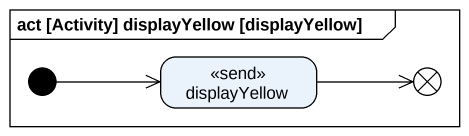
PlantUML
@startuml
mainframe act [Activity] displayYellow [displayYellow]
hide empty description
state displayYellow <<send>>
state flowfinal1 <<end>>
[*] -right-> displayYellow
displayYellow -right-> flowfinal1
@enduml
